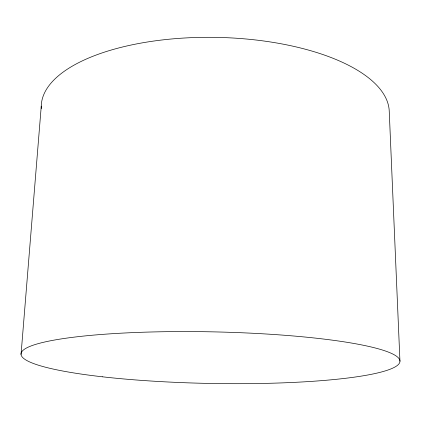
<?xml version="1.0" encoding="UTF-8"?>
<svg xmlns="http://www.w3.org/2000/svg" width="421" height="421" viewBox="0 0 421 421"><rect width="100%" height="100%" fill="white"/><g stroke="black" fill="none" stroke-linecap="round" stroke-linejoin="round"><path stroke-width="0.63" d="M21.05 354.414L41.258 106.155M399.95 361.213L389.246 111.507A174.031 72.217 1.1 0 0 212.11 37.322A174.031 72.217 1.1 0 0 41.3 108.586M102.308 376.79A189.492 25.813 1.1 0 0 399.282 363.36A189.492 25.813 1.1 0 0 129.884 332.748A189.492 25.813 1.1 0 0 102.308 376.79"/></g></svg>
